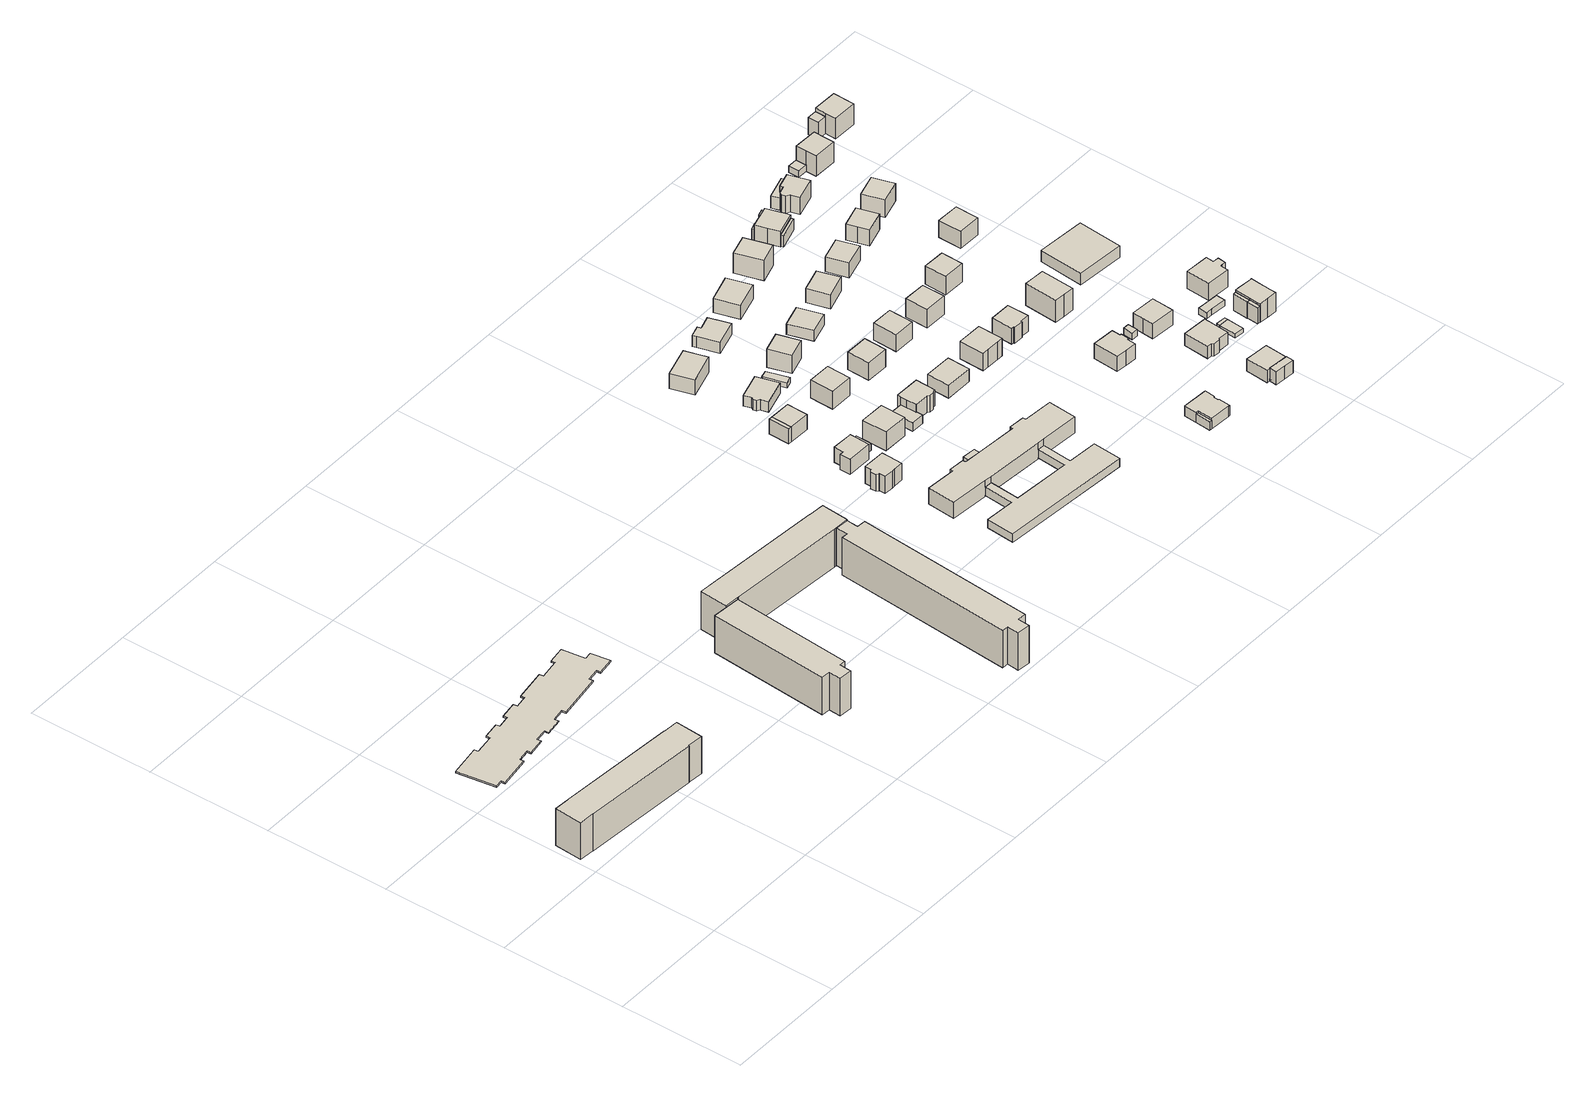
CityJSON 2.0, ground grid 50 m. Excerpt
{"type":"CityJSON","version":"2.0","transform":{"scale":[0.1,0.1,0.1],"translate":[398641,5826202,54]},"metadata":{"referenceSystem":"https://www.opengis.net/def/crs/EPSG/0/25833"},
"CityObjects":{
"building1":{"type":"Building","attributes":{"Gemeindeschluessel":"11000011","BezugspunktDach":"2200","function":"31001_1010","measuredHeight":16.06,"storeysAboveGround":5},"address":[{"country":"Germany","locality":"Berlin","thoroughfareNumber":"16, 18, 20, 22","thoroughfareName":"Hagenower Ring"}],"geometry":[{"type":"Solid","lod":"1","boundaries":[[[[0,1,2,3,4,5,6,7,8,9,10,11]],[[12,13,14,15,16,17,18,19,20,21,22,23]],[[12,23,11,10]],[[13,12,10,9]],[[14,13,9,8]],[[15,14,8,7]],[[16,15,7,6]],[[17,16,6,5]],[[18,17,5,4]],[[19,18,4,3]],[[20,19,3,2]],[[21,20,2,1]],[[22,21,1,0]],[[23,22,0,11]]]]}]},
"building2":{"type":"Building","attributes":{"Gemeindeschluessel":"11000011","BezugspunktDach":"2200","function":"31001_1010","measuredHeight":0.608,"storeysAboveGround":5},"address":[{"country":"Germany","locality":"Berlin","thoroughfareNumber":"47, 49","thoroughfareName":"Hagenower Ring"}],"geometry":[{"type":"Solid","lod":"1","boundaries":[[[[24,25,26,27,28,29,30,31,32,33,34,35,36,37,38,39,40,41,42,43,44,45,46,47,48,49,50,51,52,53,54,55,56,57,58,59,60,61,62,63]],[[64,65,66,67,68,69,70,71,72,73,74,75,76,77,78,79,80,81,82,83,84,85,86,87,88,89,90,91,92,93,94,95,96,97,98,99,100,101,102,103]],[[64,103,63,62]],[[65,64,62,61]],[[66,65,61,60]],[[67,66,60,59]],[[68,67,59,58]],[[69,68,58,57]],[[70,69,57,56]],[[71,70,56,55]],[[72,71,55,54]],[[73,72,54,53]],[[74,73,53,52]],[[75,74,52,51]],[[76,75,51,50]],[[77,76,50,49]],[[78,77,49,48]],[[79,78,48,47]],[[80,79,47,46]],[[81,80,46,45]],[[82,81,45,44]],[[83,82,44,43]],[[84,83,43,42]],[[85,84,42,41]],[[86,85,41,40]],[[87,86,40,39]],[[88,87,39,38]],[[89,88,38,37]],[[90,89,37,36]],[[91,90,36,35]],[[92,91,35,34]],[[93,92,34,33]],[[94,93,33,32]],[[95,94,32,31]],[[96,95,31,30]],[[97,96,30,29]],[[98,97,29,28]],[[99,98,28,27]],[[100,99,27,26]],[[101,100,26,25]],[[102,101,25,24]],[[103,102,24,63]]]]}]},
"building3":{"type":"Building","attributes":{"Gemeindeschluessel":"11000011","BezugspunktDach":"2200","function":"31001_1010","measuredHeight":16.28,"storeysAboveGround":5},"address":[{"country":"Germany","locality":"Berlin","thoroughfareNumber":"46, 48, 50, 52","thoroughfareName":"Hagenower Ring"}],"geometry":[{"type":"Solid","lod":"1","boundaries":[[[[104,105,106,107,108,109,110,111]],[[112,113,114,115,116,117,118,119]],[[112,119,111,110]],[[113,112,110,109]],[[114,113,109,108]],[[115,114,108,107]],[[116,115,107,106]],[[117,116,106,105]],[[118,117,105,104]],[[119,118,104,111]]]]}]},
"building4":{"type":"Building","attributes":{"Gemeindeschluessel":"11000011","BezugspunktDach":"2200","function":"31001_1010","measuredHeight":16.53,"storeysAboveGround":5},"address":[{"country":"Germany","locality":"Berlin","thoroughfareNumber":"54, 56, 58, 60","thoroughfareName":"Hagenower Ring"}],"geometry":[{"type":"Solid","lod":"1","boundaries":[[[[120,121,122,123,124,125,126,127,128,129,130,131,132,133]],[[134,135,136,137,138,139,140,141,142,143,144,145,146,147]],[[134,147,133,132]],[[135,134,132,131]],[[136,135,131,130]],[[137,136,130,129]],[[138,137,129,128]],[[139,138,128,127]],[[140,139,127,126]],[[141,140,126,125]],[[142,141,125,124]],[[143,142,124,123]],[[144,143,123,122]],[[145,144,122,121]],[[146,145,121,120]],[[147,146,120,133]]]]}]},
"building5":{"type":"Building","attributes":{"Gemeindeschluessel":"11000011","BezugspunktDach":"2200","function":"31001_1010","measuredHeight":16.31,"storeysAboveGround":5},"address":[{"country":"Germany","locality":"Berlin","thoroughfareNumber":"62, 64, 66, 68, 70, 72","thoroughfareName":"Hagenower Ring"}],"geometry":[{"type":"Solid","lod":"1","boundaries":[[[[148,149,150,151,152,153,154,155,156,157,158,159]],[[160,161,162,163,164,165,166,167,168,169,170,171]],[[160,171,159,158]],[[161,160,158,157]],[[162,161,157,156]],[[163,162,156,155]],[[164,163,155,154]],[[165,164,154,153]],[[166,165,153,152]],[[167,166,152,151]],[[168,167,151,150]],[[169,168,150,149]],[[170,169,149,148]],[[171,170,148,159]]]]}]},
"building6":{"type":"Building","attributes":{"Gemeindeschluessel":"11000011","BezugspunktDach":"2200","function":"31001_1010","measuredHeight":8.78,"storeysAboveGround":2},"address":[{"country":"Germany","locality":"Berlin","thoroughfareNumber":"61","thoroughfareName":"Hagenower Ring"}],"geometry":[{"type":"Solid","lod":"1","boundaries":[[[[172,173,174,175,176,177,178,179,180,181,182,183,184,185]],[[186,187,188,189,190,191,192,193,194,195,196,197,198,199]],[[186,199,185,184]],[[187,186,184,183]],[[188,187,183,182]],[[189,188,182,181]],[[190,189,181,180]],[[191,190,180,179]],[[192,191,179,178]],[[193,192,178,177]],[[194,193,177,176]],[[195,194,176,175]],[[196,195,175,174]],[[197,196,174,173]],[[198,197,173,172]],[[199,198,172,185]]]]}]},
"building7":{"type":"Building","attributes":{"Gemeindeschluessel":"11000011","BezugspunktDach":"2200","function":"31001_1010","measuredHeight":6.58,"storeysAboveGround":2},"address":[{"country":"Germany","locality":"Berlin","thoroughfareNumber":"43","thoroughfareName":"Ückeritzer Ring"}],"geometry":[{"type":"Solid","lod":"1","boundaries":[[[[200,201,202,203,204,205,206,207]],[[208,209,210,211,212,213,214,215]],[[208,215,207,206]],[[209,208,206,205]],[[210,209,205,204]],[[211,210,204,203]],[[212,211,203,202]],[[213,212,202,201]],[[214,213,201,200]],[[215,214,200,207]]]]}]},
"building8":{"type":"Building","attributes":{"Gemeindeschluessel":"11000011","BezugspunktDach":"2200","function":"51009_1610","measuredHeight":7.6,"storeysAboveGround":0},"address":[{"country":"Germany","locality":"Berlin"}],"geometry":[{"type":"Solid","lod":"1","boundaries":[[[[216,217,218,219]],[[220,221,222,223]],[[220,223,219,218]],[[221,220,218,217]],[[222,221,217,216]],[[223,222,216,219]]]]}]},
"building9":{"type":"Building","attributes":{"Gemeindeschluessel":"11000011","BezugspunktDach":"2200","function":"51009_1611","measuredHeight":2.92,"storeysAboveGround":0},"address":[{"country":"Germany","locality":"Berlin"}],"geometry":[{"type":"Solid","lod":"1","boundaries":[[[[224,225,226,227,228,229]],[[230,231,232,233,234,235]],[[230,235,229,228]],[[231,230,228,227]],[[232,231,227,226]],[[233,232,226,225]],[[234,233,225,224]],[[235,234,224,229]]]]}]},
"building10":{"type":"Building","attributes":{"Gemeindeschluessel":"11000011","BezugspunktDach":"2200","function":"31001_1010","measuredHeight":7.62,"storeysAboveGround":1},"address":[{"country":"Germany","locality":"Berlin","thoroughfareNumber":"40","thoroughfareName":"Ückeritzer Ring"}],"geometry":[{"type":"Solid","lod":"1","boundaries":[[[[236,237,238,217,239,216]],[[240,241,242,243,244,245]],[[240,245,216,239]],[[241,240,239,217]],[[242,241,217,238]],[[243,242,238,237]],[[244,243,237,236]],[[245,244,236,216]]]]}]},
"building11":{"type":"Building","attributes":{"Gemeindeschluessel":"11000011","function":"31001_3060"},"address":[{"country":"Germany","locality":"Berlin","thoroughfareNumber":"63, 65","thoroughfareName":"Hagenower Ring"}],"children":["building11-1","building11-2","building11-3"]},
"building11-1":{"type":"BuildingPart","attributes":{"BezugspunktDach":"2200","measuredHeight":6.98,"storeysAboveGround":2},"parents":["building11"],"geometry":[{"type":"MultiSurface","lod":"1","boundaries":[[[246,247,248,249,250,251,252,253,254,255,256,257,258,259,260,261,262,263]],[[264,265,266,267,268,269,270,271,272,273,274,275,276,277,278,279,280,281]],[[264,281,263,262]],[[265,264,262,261]],[[266,265,261,260]],[[267,266,260,259]],[[268,267,259,258]],[[269,268,258,257]],[[271,270,256,255]],[[272,271,255,254]],[[273,272,254,253]],[[274,273,253,252]],[[275,274,252,251]],[[276,275,251,250]],[[277,276,250,249]],[[282,283,249,248]],[[278,277,284,285,286]],[[279,278,248,247]],[[287,288,289,290,280,279,247,246]],[[281,280,246,263]],[[270,269,257,256]],[[286,285,284,283,282]],[[290,289,288,287]]]}]},
"building11-2":{"type":"BuildingPart","attributes":{"BezugspunktDach":"2200","measuredHeight":6.98,"storeysAboveGround":2},"parents":["building11"],"geometry":[{"type":"Solid","lod":"1","boundaries":[[[[256,291,292,257]],[[293,294,270,269]],[[293,269,257,292]],[[294,293,292,291]],[[270,294,291,256]],[[269,270,256,257]]]]}]},
"building11-3":{"type":"BuildingPart","attributes":{"BezugspunktDach":"2200","measuredHeight":3.77,"storeysAboveGround":2},"parents":["building11"],"geometry":[{"type":"Solid","lod":"1","boundaries":[[[[295,296,297,283,282,298,299,288,287,300,301,302]],[[303,304,290,289,305,306,286,285,307,308,309,310]],[[303,310,302,301]],[[304,303,301,300]],[[290,304,300,287]],[[305,289,288,299]],[[306,305,299,298]],[[286,306,298,282]],[[307,285,283,297]],[[308,307,297,296]],[[309,308,296,295]],[[310,309,295,302]],[[289,290,287,288]],[[285,286,282,283]]]]}]},
"building12":{"type":"Building","attributes":{"Gemeindeschluessel":"11000011","BezugspunktDach":"2200","function":"31001_1010","measuredHeight":9.04,"storeysAboveGround":2},"address":[{"country":"Germany","locality":"Berlin","thoroughfareNumber":"41","thoroughfareName":"Ückeritzer Ring"}],"geometry":[{"type":"Solid","lod":"1","boundaries":[[[[311,312,313,314]],[[315,316,317,318]],[[315,318,314,313]],[[316,315,313,312]],[[317,316,312,311]],[[318,317,311,314]]]]}]},
"building13":{"type":"Building","attributes":{"Gemeindeschluessel":"11000011","BezugspunktDach":"2200","function":"31001_1010","measuredHeight":5.69,"storeysAboveGround":1},"address":[{"country":"Germany","locality":"Berlin","thoroughfareNumber":"6","thoroughfareName":"Ückeritzer Ring"}],"geometry":[{"type":"Solid","lod":"1","boundaries":[[[[319,320,321,322,323,324,325,326]],[[327,328,329,330,331,332,333,334]],[[327,334,326,325]],[[328,327,325,324]],[[329,328,324,323]],[[330,329,323,322]],[[331,330,322,321]],[[332,331,321,320]],[[333,332,320,319]],[[334,333,319,326]]]]}]},
"building14":{"type":"Building","attributes":{"Gemeindeschluessel":"11000011","BezugspunktDach":"2200","function":"31001_1010","measuredHeight":7.5,"storeysAboveGround":1},"address":[{"country":"Germany","locality":"Berlin","thoroughfareNumber":"5","thoroughfareName":"Ückeritzer Ring"}],"geometry":[{"type":"Solid","lod":"1","boundaries":[[[[335,336,337,338,339]],[[340,341,342,343,344]],[[340,344,339,338]],[[341,340,338,337]],[[342,341,337,336]],[[343,342,336,335]],[[344,343,335,339]]]]}]},
"building15":{"type":"Building","attributes":{"Gemeindeschluessel":"11000011","BezugspunktDach":"2200","function":"31001_2463","measuredHeight":3.68,"storeysAboveGround":1},"address":[{"country":"Germany","locality":"Berlin","thoroughfareNumber":"39 (1)","thoroughfareName":"Ückeritzer Ring"}],"geometry":[{"type":"Solid","lod":"1","boundaries":[[[[345,346,347,348,349,350]],[[351,352,353,354,355,356]],[[351,356,350,349]],[[352,351,349,348]],[[353,352,348,347]],[[354,353,347,346]],[[355,354,346,345]],[[356,355,345,350]]]]}]},
"building16":{"type":"Building","attributes":{"Gemeindeschluessel":"11000011","BezugspunktDach":"2200","function":"31001_1010","measuredHeight":8.62,"storeysAboveGround":2},"address":[{"country":"Germany","locality":"Berlin","thoroughfareNumber":"38","thoroughfareName":"Ückeritzer Ring"}],"geometry":[{"type":"Solid","lod":"1","boundaries":[[[[357,358,359,360]],[[361,362,363,364]],[[361,364,360,359]],[[362,361,359,358]],[[363,362,358,357]],[[364,363,357,360]]]]}]},
"building17":{"type":"Building","attributes":{"Gemeindeschluessel":"11000011","BezugspunktDach":"2200","function":"31001_2463","measuredHeight":2.29,"storeysAboveGround":1},"address":[{"country":"Germany","locality":"Berlin","thoroughfareNumber":"8 (1)","thoroughfareName":"Ückeritzer Ring"}],"geometry":[{"type":"Solid","lod":"1","boundaries":[[[[365,366,367,368]],[[369,370,371,372]],[[369,372,368,367]],[[370,369,367,366]],[[371,370,366,365]],[[372,371,365,368]]]]}]},
"building18":{"type":"Building","attributes":{"Gemeindeschluessel":"11000011","BezugspunktDach":"2200","function":"31001_1010","measuredHeight":8.83,"storeysAboveGround":1},"address":[{"country":"Germany","locality":"Berlin","thoroughfareNumber":"39","thoroughfareName":"Ückeritzer Ring"}],"geometry":[{"type":"Solid","lod":"1","boundaries":[[[[373,374,375,376,377,378,379,380,381,382,383,384]],[[385,352,386,387,388,389,390,391,392,393,354,353]],[[385,353,384,383]],[[352,385,383,382]],[[386,352,382,381]],[[387,386,381,380]],[[388,387,380,379]],[[389,388,379,378]],[[390,389,378,377]],[[391,390,377,376]],[[392,391,376,375]],[[393,392,375,374]],[[354,393,374,373]],[[353,354,373,384]]]]}]},
"building19":{"type":"Building","attributes":{"Gemeindeschluessel":"11000011","BezugspunktDach":"2200","function":"31001_1010","measuredHeight":8.58,"storeysAboveGround":2},"address":[{"country":"Germany","locality":"Berlin","thoroughfareNumber":"8","thoroughfareName":"Ückeritzer Ring"}],"geometry":[{"type":"Solid","lod":"1","boundaries":[[[[394,395,396,397]],[[398,399,400,401]],[[398,401,397,396]],[[399,398,396,395]],[[400,399,395,394]],[[401,400,394,397]]]]}]},
"building20":{"type":"Building","attributes":{"Gemeindeschluessel":"11000011","BezugspunktDach":"2200","function":"31001_1010","measuredHeight":5.86,"storeysAboveGround":1},"address":[{"country":"Germany","locality":"Berlin","thoroughfareNumber":"7","thoroughfareName":"Ückeritzer Ring"}],"geometry":[{"type":"Solid","lod":"1","boundaries":[[[[402,403,404,405,406,407,408,409]],[[410,411,412,413,414,415,416,417]],[[410,417,409,408]],[[411,410,408,407]],[[412,411,407,406]],[[413,412,406,405]],[[414,413,405,404]],[[415,414,404,403]],[[416,415,403,402]],[[417,416,402,409]]]]}]},
"building21":{"type":"Building","attributes":{"Gemeindeschluessel":"11000011","BezugspunktDach":"2200","function":"31001_1010","measuredHeight":8.45,"storeysAboveGround":2},"address":[{"country":"Germany","locality":"Berlin","thoroughfareNumber":"36","thoroughfareName":"Ückeritzer Ring"}],"geometry":[{"type":"Solid","lod":"1","boundaries":[[[[418,419,420,421]],[[422,423,424,425]],[[422,425,421,420]],[[423,422,420,419]],[[424,423,419,418]],[[425,424,418,421]]]]}]},
"building22":{"type":"Building","attributes":{"Gemeindeschluessel":"11000011","BezugspunktDach":"2200","function":"31001_1010","measuredHeight":5.67,"storeysAboveGround":1},"address":[{"country":"Germany","locality":"Berlin","thoroughfareNumber":"37","thoroughfareName":"Ückeritzer Ring"}],"geometry":[{"type":"Solid","lod":"1","boundaries":[[[[426,427,428,429]],[[430,431,432,433]],[[430,433,429,428]],[[431,430,428,427]],[[432,431,427,426]],[[433,432,426,429]]]]}]},
"building23":{"type":"Building","attributes":{"Gemeindeschluessel":"11000011","BezugspunktDach":"2200","function":"51009_1610","measuredHeight":3.66,"storeysAboveGround":0},"address":[{"country":"Germany","locality":"Berlin"}],"geometry":[{"type":"Solid","lod":"1","boundaries":[[[[434,435,436,437]],[[438,439,440,441]],[[438,441,437,436]],[[439,438,436,435]],[[440,439,435,434]],[[441,440,434,437]]]]}]},
"building24":{"type":"Building","attributes":{"Gemeindeschluessel":"11000011","BezugspunktDach":"2200","function":"31001_1010","measuredHeight":6.01,"storeysAboveGround":1},"address":[{"country":"Germany","locality":"Berlin","thoroughfareNumber":"10","thoroughfareName":"Ückeritzer Ring"}],"geometry":[{"type":"Solid","lod":"1","boundaries":[[[[442,443,444,445,446]],[[447,448,449,450,451]],[[447,451,446,445]],[[448,447,445,444]],[[449,448,444,443]],[[450,449,443,442]],[[451,450,442,446]]]]}]},
"building25":{"type":"Building","attributes":{"Gemeindeschluessel":"11000011","BezugspunktDach":"2200","function":"31001_1010","measuredHeight":5.32,"storeysAboveGround":1},"address":[{"country":"Germany","locality":"Berlin","thoroughfareNumber":"21D","thoroughfareName":"Schweriner Ring"}],"geometry":[{"type":"Solid","lod":"1","boundaries":[[[[452,453,454,455,456,457,458,459,460,461,462,463,464]],[[465,466,467,468,469,470,471,472,473,474,440,439,438]],[[465,438,464,463]],[[466,465,463,462]],[[467,466,462,461]],[[468,467,461,460]],[[469,468,460,459]],[[470,469,459,458]],[[471,470,458,457]],[[472,471,457,456]],[[473,472,456,455]],[[474,473,455,454]],[[440,474,454,453]],[[439,440,453,452]],[[438,439,452,464]]]]}]},
"building26":{"type":"Building","attributes":{"Gemeindeschluessel":"11000011","BezugspunktDach":"2200","function":"31001_1010","measuredHeight":8.04,"storeysAboveGround":1},"address":[{"country":"Germany","locality":"Berlin","thoroughfareNumber":"9","thoroughfareName":"Ückeritzer Ring"}],"geometry":[{"type":"Solid","lod":"1","boundaries":[[[[475,476,477,478]],[[479,480,481,482]],[[479,482,478,477]],[[480,479,477,476]],[[481,480,476,475]],[[482,481,475,478]]]]}]},
"building27":{"type":"Building","attributes":{"Gemeindeschluessel":"11000011","BezugspunktDach":"2200","function":"31001_1010","measuredHeight":8.04,"storeysAboveGround":2},"address":[{"country":"Germany","locality":"Berlin","thoroughfareNumber":"34","thoroughfareName":"Ückeritzer Ring"}],"geometry":[{"type":"Solid","lod":"1","boundaries":[[[[483,484,485,486]],[[487,488,489,490]],[[487,490,486,485]],[[488,487,485,484]],[[489,488,484,483]],[[490,489,483,486]]]]}]},
"building28":{"type":"Building","attributes":{"Gemeindeschluessel":"11000011","BezugspunktDach":"2200","function":"31001_1010","measuredHeight":8.46,"storeysAboveGround":2},"address":[{"country":"Germany","locality":"Berlin","thoroughfareNumber":"35","thoroughfareName":"Ückeritzer Ring"}],"geometry":[{"type":"Solid","lod":"1","boundaries":[[[[491,492,493,494,495,496]],[[497,498,499,500,501,502]],[[497,502,496,495]],[[498,497,495,494]],[[499,498,494,493]],[[500,499,493,492]],[[501,500,492,491]],[[502,501,491,496]]]]}]},
"building29":{"type":"Building","attributes":{"Gemeindeschluessel":"11000011","BezugspunktDach":"2200","function":"31001_1010","measuredHeight":8.25,"storeysAboveGround":1},"address":[{"country":"Germany","locality":"Berlin","thoroughfareNumber":"12","thoroughfareName":"Ückeritzer Ring"}],"geometry":[{"type":"Solid","lod":"1","boundaries":[[[[503,504,505,506,507]],[[508,509,510,511,512]],[[508,512,507,506]],[[509,508,506,505]],[[510,509,505,504]],[[511,510,504,503]],[[512,511,503,507]]]]}]},
"building30":{"type":"Building","attributes":{"Gemeindeschluessel":"11000011","BezugspunktDach":"2200","function":"31001_1010","measuredHeight":8.86,"storeysAboveGround":2},"address":[{"country":"Germany","locality":"Berlin","thoroughfareNumber":"32","thoroughfareName":"Ückeritzer Ring"}],"geometry":[{"type":"Solid","lod":"1","boundaries":[[[[513,514,515,516]],[[517,518,519,520]],[[517,520,516,515]],[[518,517,515,514]],[[519,518,514,513]],[[520,519,513,516]]]]}]},
"building31":{"type":"Building","attributes":{"Gemeindeschluessel":"11000011","BezugspunktDach":"2200","function":"31001_1010","measuredHeight":9.93,"storeysAboveGround":1},"address":[{"country":"Germany","locality":"Berlin","thoroughfareNumber":"23A","thoroughfareName":"Schweriner Ring"}],"geometry":[{"type":"Solid","lod":"1","boundaries":[[[[521,522,523,524,525,526,527,528,529,530]],[[531,532,533,534,535,536,537,538,539,540]],[[531,540,530,529]],[[532,531,529,528]],[[533,532,528,527]],[[534,533,527,526]],[[535,534,526,525]],[[536,535,525,524]],[[537,536,524,523]],[[538,537,523,522]],[[539,538,522,521]],[[540,539,521,530]]]]}]},
"building32":{"type":"Building","attributes":{"Gemeindeschluessel":"11000011","BezugspunktDach":"2200","function":"31001_1010","measuredHeight":8.82,"storeysAboveGround":1},"address":[{"country":"Germany","locality":"Berlin","thoroughfareNumber":"33","thoroughfareName":"Ückeritzer Ring"}],"geometry":[{"type":"Solid","lod":"1","boundaries":[[[[541,542,543,544,545,546,547,548]],[[549,550,551,552,553,554,555,556]],[[549,556,548,547]],[[550,549,547,546]],[[551,550,546,545]],[[552,551,545,544]],[[553,552,544,543]],[[554,553,543,542]],[[555,554,542,541]],[[556,555,541,548]]]]}]},
"building33":{"type":"Building","attributes":{"Gemeindeschluessel":"11000011","BezugspunktDach":"2200","function":"31001_1010","measuredHeight":9.28,"storeysAboveGround":1},"address":[{"country":"Germany","locality":"Berlin","thoroughfareNumber":"11","thoroughfareName":"Ückeritzer Ring"}],"geometry":[{"type":"Solid","lod":"1","boundaries":[[[[557,558,559,560]],[[561,562,563,564]],[[561,564,560,559]],[[562,561,559,558]],[[563,562,558,557]],[[564,563,557,560]]]]}]},
"building34":{"type":"Building","attributes":{"Gemeindeschluessel":"11000011","function":"31001_1010"},"address":[{"country":"Germany","locality":"Berlin","thoroughfareNumber":"21A","thoroughfareName":"Schweriner Ring"}],"children":["building34-1","building34-2"]},
"building34-1":{"type":"BuildingPart","attributes":{"BezugspunktDach":"2200","measuredHeight":7.34,"storeysAboveGround":1},"parents":["building34"],"geometry":[{"type":"MultiSurface","lod":"1","boundaries":[[[565,566,567,568,569,570,571]],[[572,573,574,575,576,577,578]],[[572,578,571,570]],[[573,572,570,569]],[[574,573,569,568]],[[575,574,568,567]],[[576,575,567,566]],[[577,576,579,577,565]],[[578,577,565,571]],[[565,577,579,580]],[[566,580,579,576]]]}]},
"building34-2":{"type":"BuildingPart","attributes":{"BezugspunktDach":"2200","measuredHeight":7.2,"storeysAboveGround":1},"parents":["building34"],"geometry":[{"type":"MultiSurface","lod":"1","boundaries":[[[581,582,583,584,585,586]],[[577,579,576,587,588,589]],[[577,589,586,585]],[[580,565,585,584]],[[566,580,579,584,583]],[[587,576,583,582]],[[588,587,582,581]],[[589,588,581,586]],[[579,577,565,580]],[[576,590,579,580,566]]]}]},
"building35":{"type":"Building","attributes":{"Gemeindeschluessel":"11000011","BezugspunktDach":"2200","function":"31001_2143","measuredHeight":2.75,"storeysAboveGround":1},"address":[{"country":"Germany","locality":"Berlin","thoroughfareNumber":"23B (1)","thoroughfareName":"Schweriner Ring"}],"geometry":[{"type":"Solid","lod":"1","boundaries":[[[[591,592,593,594]],[[595,596,597,598]],[[595,598,594,593]],[[596,595,593,592]],[[597,596,592,591]],[[598,597,591,594]]]]}]},
"building36":{"type":"Building","attributes":{"Gemeindeschluessel":"11000011","BezugspunktDach":"2200","function":"31001_1010","measuredHeight":8.38,"storeysAboveGround":1},"address":[{"country":"Germany","locality":"Berlin","thoroughfareNumber":"14","thoroughfareName":"Ückeritzer Ring"}],"geometry":[{"type":"Solid","lod":"1","boundaries":[[[[599,600,601,602]],[[603,604,605,606]],[[603,606,602,601]],[[604,603,601,600]],[[605,604,600,599]],[[606,605,599,602]]]]}]},
"building37":{"type":"Building","attributes":{"Gemeindeschluessel":"11000011","BezugspunktDach":"2200","function":"31001_1010","measuredHeight":6.76,"storeysAboveGround":1},"address":[{"country":"Germany","locality":"Berlin","thoroughfareNumber":"23C","thoroughfareName":"Schweriner Ring"}],"geometry":[{"type":"Solid","lod":"1","boundaries":[[[[607,608,609,610,611,612,613,614]],[[615,616,617,618,619,620,621,622]],[[615,622,614,613]],[[616,615,613,612]],[[617,616,612,611]],[[618,617,611,610]],[[619,618,610,609]],[[620,619,609,608]],[[621,620,608,607]],[[622,621,607,614]]]]}]},
"building38":{"type":"Building","attributes":{"Gemeindeschluessel":"11000011","BezugspunktDach":"2200","function":"31001_1010","measuredHeight":10.54,"storeysAboveGround":2},"address":[{"country":"Germany","locality":"Berlin","thoroughfareNumber":"31","thoroughfareName":"Ückeritzer Ring"}],"geometry":[{"type":"Solid","lod":"1","boundaries":[[[[623,624,625,626,627,628]],[[629,630,631,632,633,634]],[[629,634,628,627]],[[630,629,627,626]],[[631,630,626,625]],[[632,631,625,624]],[[633,632,624,623]],[[634,633,623,628]]]]}]},
"building39":{"type":"Building","attributes":{"Gemeindeschluessel":"11000011","BezugspunktDach":"2200","function":"31001_1010","measuredHeight":8.76,"storeysAboveGround":2},"address":[{"country":"Germany","locality":"Berlin","thoroughfareNumber":"30","thoroughfareName":"Ückeritzer Ring"}],"geometry":[{"type":"Solid","lod":"1","boundaries":[[[[635,636,637,638]],[[639,640,641,642]],[[639,642,638,637]],[[640,639,637,636]],[[641,640,636,635]],[[642,641,635,638]]]]}]},
"building40":{"type":"Building","attributes":{"Gemeindeschluessel":"11000011","BezugspunktDach":"2200","function":"51009_1610","measuredHeight":4.9,"storeysAboveGround":0},"address":[{"country":"Germany","locality":"Berlin"}],"geometry":[{"type":"Solid","lod":"1","boundaries":[[[[643,644,645,646]],[[647,648,649,650]],[[647,650,646,645]],[[648,647,645,644]],[[649,648,644,643]],[[650,649,643,646]]]]}]},
"building41":{"type":"Building","attributes":{"Gemeindeschluessel":"11000011","BezugspunktDach":"2200","function":"31001_1010","measuredHeight":8.44,"storeysAboveGround":1},"address":[{"country":"Germany","locality":"Berlin","thoroughfareNumber":"23B","thoroughfareName":"Schweriner Ring"}],"geometry":[{"type":"Solid","lod":"1","boundaries":[[[[651,652,653,654,655]],[[656,657,658,659,660]],[[656,660,655,654]],[[657,656,654,653]],[[658,657,653,652]],[[659,658,652,651]],[[660,659,651,655]]]]}]},
"building42":{"type":"Building","attributes":{"Gemeindeschluessel":"11000011","BezugspunktDach":"2200","function":"51009_1610","measuredHeight":4.82,"storeysAboveGround":0},"address":[{"country":"Germany","locality":"Berlin"}],"geometry":[{"type":"Solid","lod":"1","boundaries":[[[[661,662,663,664]],[[665,666,667,668]],[[665,668,664,663]],[[666,665,663,662]],[[667,666,662,661]],[[668,667,661,664]]]]}]},
"building43":{"type":"Building","attributes":{"Gemeindeschluessel":"11000011","BezugspunktDach":"2200","function":"31001_1010","measuredHeight":8.55,"storeysAboveGround":2},"address":[{"country":"Germany","locality":"Berlin","thoroughfareNumber":"13","thoroughfareName":"Ückeritzer Ring"}],"geometry":[{"type":"Solid","lod":"1","boundaries":[[[[669,670,671,672,673,674,675,676]],[[677,678,679,680,681,682,683,684]],[[677,684,676,675]],[[678,677,675,674]],[[679,678,674,673]],[[680,679,673,672]],[[681,680,672,671]],[[682,681,671,670]],[[683,682,670,669]],[[684,683,669,676]]]]}]},
"building44":{"type":"Building","attributes":{"Gemeindeschluessel":"11000011","BezugspunktDach":"2200","function":"51009_1610","measuredHeight":5.84,"storeysAboveGround":0},"address":[{"country":"Germany","locality":"Berlin"}],"geometry":[{"type":"Solid","lod":"1","boundaries":[[[[685,686,687,688]],[[689,690,691,692]],[[689,692,688,687]],[[690,689,687,686]],[[691,690,686,685]],[[692,691,685,688]]]]}]},
"building45":{"type":"Building","attributes":{"Gemeindeschluessel":"11000011","BezugspunktDach":"2200","function":"31001_2463","measuredHeight":1.78,"storeysAboveGround":1},"address":[{"country":"Germany","locality":"Berlin","thoroughfareNumber":"23C (1)","thoroughfareName":"Schweriner Ring"}],"geometry":[{"type":"Solid","lod":"1","boundaries":[[[[693,694,695,696]],[[697,698,699,700]],[[697,700,696,695]],[[698,697,695,694]],[[699,698,694,693]],[[700,699,693,696]]]]}]},
"building46":{"type":"Building","attributes":{"Gemeindeschluessel":"11000011","BezugspunktDach":"2200","function":"51009_1610","measuredHeight":1.78,"storeysAboveGround":0},"address":[{"country":"Germany","locality":"Berlin"}],"geometry":[{"type":"Solid","lod":"1","boundaries":[[[[694,701,702,695]],[[703,704,698,697]],[[703,697,695,702]],[[704,703,702,701]],[[698,704,701,694]],[[697,698,694,695]]]]}]},
"building47":{"type":"Building","attributes":{"Gemeindeschluessel":"11000011","BezugspunktDach":"2200","function":"31001_1010","measuredHeight":8.63,"storeysAboveGround":1},"address":[{"country":"Germany","locality":"Berlin","thoroughfareNumber":"16","thoroughfareName":"Ückeritzer Ring"}],"geometry":[{"type":"Solid","lod":"1","boundaries":[[[[705,706,707,708,709,710]],[[711,712,713,714,715,716]],[[711,716,710,709]],[[712,711,709,708]],[[713,712,708,707]],[[714,713,707,706]],[[715,714,706,705]],[[716,715,705,710]]]]}]},
"building48":{"type":"Building","attributes":{"Gemeindeschluessel":"11000011","BezugspunktDach":"2200","function":"51009_1610","measuredHeight":7.03,"storeysAboveGround":0},"address":[{"country":"Germany","locality":"Berlin"}],"geometry":[{"type":"Solid","lod":"1","boundaries":[[[[717,718,719,720,721]],[[722,723,724,725,726]],[[722,726,721,720]],[[723,722,720,719]],[[724,723,719,718]],[[725,724,718,717]],[[726,725,717,721]]]]}]},
"building49":{"type":"Building","attributes":{"Gemeindeschluessel":"11000011","BezugspunktDach":"2200","function":"31001_2463","measuredHeight":2.65,"storeysAboveGround":1},"address":[{"country":"Germany","locality":"Berlin","thoroughfareNumber":"25A (1)","thoroughfareName":"Schweriner Ring"}],"geometry":[{"type":"Solid","lod":"1","boundaries":[[[[727,728,729,730,731]],[[732,733,734,735,736]],[[732,736,731,730]],[[733,732,730,729]],[[734,733,729,728]],[[735,734,728,727]],[[736,735,727,731]]]]}]},
"building50":{"type":"Building","attributes":{"Gemeindeschluessel":"11000011","function":"31001_1010"},"address":[{"country":"Germany","locality":"Berlin","thoroughfareNumber":"25","thoroughfareName":"Schweriner Ring"}],"children":["building50-1","building50-2"]},
"building50-1":{"type":"BuildingPart","attributes":{"BezugspunktDach":"2200","measuredHeight":9.2,"storeysAboveGround":2},"parents":["building50"],"geometry":[{"type":"MultiSurface","lod":"1","boundaries":[[[737,738,739,740,741,742,743,744,745,746,747]],[[748,749,750,751,752,753,754,755,756,757,758]],[[748,758,747,746]],[[749,748,746,745]],[[759,719,760,745,744]],[[751,750,744,743]],[[752,751,743,742]],[[753,752,742,741]],[[754,753,741,740]],[[755,754,740,739]],[[756,755,739,738]],[[757,756,738,737]],[[758,757,737,747]],[[750,749,760,719,759]]]}]},
"building50-2":{"type":"BuildingPart","attributes":{"BezugspunktDach":"2200","measuredHeight":7.19,"storeysAboveGround":2},"parents":["building50"],"geometry":[{"type":"Solid","lod":"1","boundaries":[[[[719,759,761,720]],[[762,750,749,763]],[[762,763,720,761]],[[750,762,761,759]],[[763,749,719,720]],[[749,750,759,719]]]]}]},
"building51":{"type":"Building","attributes":{"Gemeindeschluessel":"11000011","BezugspunktDach":"2200","function":"51009_1610","measuredHeight":5.26,"storeysAboveGround":0},"address":[{"country":"Germany","locality":"Berlin"}],"geometry":[{"type":"Solid","lod":"1","boundaries":[[[[764,765,766,767,768,769]],[[770,771,772,773,774,775]],[[770,775,769,768]],[[771,770,768,767]],[[772,771,767,766]],[[773,772,766,765]],[[774,773,765,764]],[[775,774,764,769]]]]}]},
"building52":{"type":"Building","attributes":{"Gemeindeschluessel":"11000011","BezugspunktDach":"2200","function":"31001_1010","measuredHeight":9.39,"storeysAboveGround":1},"address":[{"country":"Germany","locality":"Berlin","thoroughfareNumber":"15","thoroughfareName":"Ückeritzer Ring"}],"geometry":[{"type":"Solid","lod":"1","boundaries":[[[[776,777,778,779,780,781,782,783,784,785,786]],[[787,788,789,790,791,792,793,794,795,796,797]],[[787,797,786,785]],[[788,787,785,784]],[[789,788,784,783]],[[790,789,783,782]],[[791,790,782,781]],[[792,791,781,780]],[[793,792,780,779]],[[794,793,779,778]],[[795,794,778,777]],[[796,795,777,776]],[[797,796,776,786]]]]}]},
"building53":{"type":"Building","attributes":{"Gemeindeschluessel":"11000011","BezugspunktDach":"2200","function":"31001_1010","measuredHeight":8.21,"storeysAboveGround":2},"address":[{"country":"Germany","locality":"Berlin","thoroughfareNumber":"26","thoroughfareName":"Ückeritzer Ring"}],"geometry":[{"type":"Solid","lod":"1","boundaries":[[[[798,799,800,801]],[[802,803,804,805]],[[802,805,801,800]],[[803,802,800,799]],[[804,803,799,798]],[[805,804,798,801]]]]}]},
"building54":{"type":"Building","attributes":{"name":"JFE \"Future\"","Gemeindeschluessel":"11000011","BezugspunktDach":"2200","function":"31001_3062","measuredHeight":5.06,"storeysAboveGround":1},"address":[{"country":"Germany","locality":"Berlin","thoroughfareNumber":"27","thoroughfareName":"Schweriner Ring"}],"geometry":[{"type":"Solid","lod":"1","boundaries":[[[[806,807,808,809]],[[810,811,812,813]],[[810,813,809,808]],[[811,810,808,807]],[[812,811,807,806]],[[813,812,806,809]]]]}]},
"building55":{"type":"Building","attributes":{"Gemeindeschluessel":"11000011","BezugspunktDach":"2200","function":"31001_1010","measuredHeight":8.74,"storeysAboveGround":2},"address":[{"country":"Germany","locality":"Berlin","thoroughfareNumber":"25A","thoroughfareName":"Schweriner Ring"}],"geometry":[{"type":"Solid","lod":"1","boundaries":[[[[814,815,816,817,818,819,820,821,822,823]],[[824,825,826,827,828,829,830,831,832,833]],[[824,833,823,822]],[[825,824,822,821]],[[826,825,821,820]],[[827,826,820,819]],[[828,827,819,818]],[[829,828,818,817]],[[830,829,817,816]],[[831,830,816,815]],[[832,831,815,814]],[[833,832,814,823]]]]}]},
"building56":{"type":"Building","attributes":{"Gemeindeschluessel":"11000011","BezugspunktDach":"2200","function":"31001_1010","measuredHeight":9.47,"storeysAboveGround":1},"address":[{"country":"Germany","locality":"Berlin","thoroughfareNumber":"18","thoroughfareName":"Ückeritzer Ring"}],"geometry":[{"type":"Solid","lod":"1","boundaries":[[[[834,835,836,837,838]],[[839,840,841,842,843]],[[839,843,838,837]],[[840,839,837,836]],[[841,840,836,835]],[[842,841,835,834]],[[843,842,834,838]]]]}]},
"building57":{"type":"Building","attributes":{"Gemeindeschluessel":"11000011","function":"31001_1010"},"address":[{"country":"Germany","locality":"Berlin","thoroughfareNumber":"17","thoroughfareName":"Ückeritzer Ring"}],"children":["building57-1","building57-2"]},
"building57-1":{"type":"BuildingPart","attributes":{"BezugspunktDach":"2200","measuredHeight":9.68,"storeysAboveGround":1},"parents":["building57"],"geometry":[{"type":"MultiSurface","lod":"1","boundaries":[[[844,845,846,847,848,849]],[[850,851,852,853,854,855]],[[850,855,849,848]],[[856,857,850,848,847]],[[852,851,847,846]],[[853,852,846,845]],[[854,853,845,844]],[[855,854,844,849]],[[851,850,857,856]]]}]},
"building57-2":{"type":"BuildingPart","attributes":{"BezugspunktDach":"2200","measuredHeight":2.68,"storeysAboveGround":1},"parents":["building57"],"geometry":[{"type":"Solid","lod":"1","boundaries":[[[[857,856,858,859,860]],[[861,862,851,850,863]],[[861,863,860,859]],[[862,861,859,858]],[[851,862,858,856]],[[863,850,857,860]],[[850,851,856,857]]]]}]},
"building58":{"type":"Building","attributes":{"Gemeindeschluessel":"11000011","function":"31001_1010"},"address":[{"country":"Germany","locality":"Berlin","thoroughfareNumber":"19","thoroughfareName":"Ückeritzer Ring"}],"children":["building58-1","building58-2"]},
"building58-1":{"type":"BuildingPart","attributes":{"BezugspunktDach":"2200","measuredHeight":10.37,"storeysAboveGround":1},"parents":["building58"],"geometry":[{"type":"MultiSurface","lod":"1","boundaries":[[[864,865,866,867,868,869]],[[870,871,872,873,874,875]],[[870,875,869,868]],[[876,877,870,868,867]],[[872,871,867,866]],[[873,872,866,865]],[[874,873,865,864]],[[875,874,864,869]],[[871,870,877,876]]]}]},
"building58-2":{"type":"BuildingPart","attributes":{"BezugspunktDach":"2200","measuredHeight":7.4,"storeysAboveGround":1},"parents":["building58"],"geometry":[{"type":"Solid","lod":"1","boundaries":[[[[877,876,878,879]],[[880,871,870,881]],[[880,881,879,878]],[[871,880,878,876]],[[881,870,877,879]],[[870,871,876,877]]]]}]}
},
"vertices":[
[67,563,186],[67,562,186],[545,526,186],[545,527,186],[608,522,186],[616,634,186],[554,638,186],[554,639,186],[76,675,186],[76,674,186],[13,678,186],[5,567,186],[13,678,25],[76,674,25],[76,675,25],[554,639,25],[554,638,25],[616,634,25],[608,522,25],[545,527,25],[545,526,25],[67,562,25],[67,563,25],[5,567,25],
[141,1027,21],[171,1032,21],[173,1016,21],[300,1036,21],[298,1052,21],[348,1059,21],[351,1043,21],[419,1054,21],[416,1070,21],[467,1077,21],[469,1062,21],[537,1072,21],[535,1088,21],[586,1096,21],[588,1080,21],[774,1109,21],[772,1124,21],[823,1132,21],[825,1116,21],[893,1127,21],[881,1204,21],[851,1200,21],[837,1294,21],[769,1283,21],[772,1268,21],[691,1255,21],[689,1271,21],[562,1251,21],[564,1236,21],[514,1228,21],[511,1244,21],[443,1233,21],[445,1218,21],[395,1210,21],[392,1225,21],[325,1215,21],[327,1199,21],[247,1187,21],[244,1203,21],[117,1183,21],[244,1203,15],[247,1187,15],[327,1199,15],[325,1215,15],[392,1225,15],[395,1210,15],[445,1218,15],[443,1233,15],[511,1244,15],[514,1228,15],[564,1236,15],[562,1251,15],[689,1271,15],[691,1255,15],[772,1268,15],[769,1283,15],[837,1294,15],[851,1200,15],[881,1204,15],[893,1127,15],[825,1116,15],[823,1132,15],[772,1124,15],[774,1109,15],[588,1080,15],[586,1096,15],[535,1088,15],[537,1072,15],[469,1062,15],[467,1077,15],[416,1070,15],[419,1054,15],[351,1043,15],[348,1059,15],[298,1052,15],[300,1036,15],[173,1016,15],[171,1032,15],[141,1027,15],[117,1183,15],
[1130,385,191],[1127,337,191],[1180,333,191],[1183,381,191],[1208,380,191],[1244,861,191],[1131,870,191],[1095,388,191],[1131,870,28],[1244,861,28],[1208,380,28],[1183,381,28],[1180,333,28],[1127,337,28],[1130,385,28],[1095,388,28],
[1245,863,197],[1251,863,197],[1251,862,197],[1728,826,197],[1736,825,197],[1789,821,197],[1791,821,197],[1792,826,197],[1800,932,197],[1737,937,197],[1737,938,197],[1260,975,197],[1197,980,197],[1188,867,197],[1197,980,31],[1260,975,31],[1737,938,31],[1737,937,31],[1800,932,31],[1792,826,31],[1791,821,31],[1789,821,31],[1736,825,31],[1728,826,31],[1251,862,31],[1251,863,31],[1245,863,31],[1188,867,31],
[1679,56,196],[1675,7,196],[1728,3,196],[1732,52,196],[1766,49,196],[1821,771,196],[1785,773,196],[1789,821,196],[1736,825,196],[1733,777,196],[1708,779,196],[1654,58,196],[1708,779,33],[1733,777,33],[1736,825,33],[1789,821,33],[1785,773,33],[1821,771,33],[1766,49,33],[1732,52,33],[1728,3,33],[1675,7,33],[1679,56,33],[1654,58,33],
[2130,949,108],[2132,949,108],[2132,924,108],[2171,923,108],[2182,923,108],[2221,923,108],[2223,1008,108],[2184,1009,108],[2173,1009,108],[2133,1010,108],[2133,984,108],[2130,984,108],[2122,977,108],[2122,957,108],[2122,977,34],[2130,984,34],[2133,984,34],[2133,1010,34],[2173,1009,34],[2184,1009,34],[2223,1008,34],[2221,923,34],[2182,923,34],[2171,923,34],[2132,924,34],[2132,949,34],[2130,949,34],[2122,957,34],
[2239,1076,100],[2240,1100,100],[2241,1157,100],[2240,1157,100],[2157,1159,100],[2156,1120,100],[2138,1120,100],[2138,1078,100],[2138,1120,34],[2156,1120,34],[2157,1159,34],[2240,1157,34],[2241,1157,34],[2240,1100,34],[2239,1076,34],[2138,1078,34],
[2155,1339,96],[2157,1423,96],[2143,1423,96],[2141,1340,96],[2143,1423,32],[2157,1423,32],[2155,1339,32],[2141,1340,32],
[2241,1157,65],[2240,1100,65],[2280,1099,65],[2281,1162,65],[2240,1163,65],[2240,1157,65],[2240,1163,35],[2281,1162,35],[2280,1099,35],[2240,1100,35],[2241,1157,35],[2240,1157,35],
[2239,1338,96],[2240,1380,96],[2241,1422,96],[2156,1381,96],[2156,1381,31],[2157,1423,31],[2241,1422,31],[2240,1380,31],[2239,1338,31],[2155,1339,31],
[2318,646,110],[2348,644,110],[2582,626,110],[2610,624,110],[2765,612,110],[2773,725,110],[2654,734,110],[2654,746,110],[2591,751,110],[2590,739,110],[2423,752,110],[2368,756,110],[2355,757,110],[2355,769,110],[2292,774,110],[2291,762,110],[2172,771,110],[2163,658,110],[2172,771,40],[2291,762,40],[2292,774,40],[2355,769,40],[2355,757,40],[2368,756,40],[2423,752,40],[2590,739,40],[2591,751,40],[2654,746,40],[2654,734,40],[2773,725,40],[2765,612,40],[2610,624,40],[2582,626,40],[2348,644,40],[2318,646,40],[2163,658,40],[2582,626,82],[2610,624,82],[2610,624,63],[2610,624,45],[2582,626,45],[2318,646,82],[2348,644,82],[2348,644,45],[2318,646,45],
[2425,775,110],[2370,779,110],[2370,779,40],[2425,775,40],
[2712,382,82],[2720,495,82],[2601,504,82],[2573,506,82],[2339,524,82],[2309,526,82],[2190,535,82],[2181,422,82],[2190,535,45],[2309,526,45],[2339,524,45],[2573,506,45],[2601,504,45],[2720,495,45],[2712,382,45],[2181,422,45],
[2414,1060,111],[2415,1160,111],[2315,1162,111],[2314,1062,111],[2315,1162,30],[2415,1160,30],[2414,1060,30],[2314,1062,30],
[2221,1559,70],[2215,1548,70],[2219,1535,70],[2230,1529,70],[2238,1500,70],[2340,1530,70],[2314,1617,70],[2212,1587,70],[2314,1617,24],[2340,1530,24],[2238,1500,24],[2230,1529,24],[2219,1535,24],[2215,1548,24],[2221,1559,24],[2212,1587,24],
[2172,1760,76],[2294,1796,76],[2281,1840,76],[2268,1885,76],[2146,1849,76],[2268,1885,10],[2281,1840,10],[2294,1796,10],[2172,1760,10],[2146,1849,10],
[2502,1053,66],[2502,1078,66],[2500,1078,66],[2500,1143,66],[2451,1144,66],[2449,1054,66],[2451,1144,29],[2500,1143,29],[2500,1078,29],[2502,1078,29],[2502,1053,29],[2449,1054,29],
[2468,1334,107],[2470,1430,107],[2378,1431,107],[2376,1335,107],[2378,1431,30],[2470,1430,30],[2468,1334,30],[2376,1335,30],
[2375,1528,48],[2403,1536,48],[2378,1622,48],[2349,1614,48],[2378,1622,25],[2403,1536,25],[2375,1528,25],[2349,1614,25],
[2502,1078,100],[2558,1077,100],[2565,1070,100],[2582,1070,100],[2589,1076,100],[2599,1076,100],[2600,1116,100],[2601,1156,100],[2501,1158,100],[2500,1143,100],[2500,1118,100],[2500,1078,100],[2500,1118,29],[2501,1158,29],[2601,1156,29],[2600,1116,29],[2599,1076,29],[2589,1076,29],[2582,1070,29],[2565,1070,29],[2558,1077,29],
[2451,1564,98],[2531,1588,98],[2505,1676,98],[2425,1652,98],[2505,1676,19],[2531,1588,19],[2451,1564,19],[2425,1652,19],
[2371,1908,58],[2395,1826,58],[2496,1856,58],[2484,1897,58],[2471,1939,58],[2415,1922,58],[2411,1936,58],[2366,1923,58],[2411,1936,10],[2415,1922,10],[2471,1939,10],[2484,1897,10],[2496,1856,10],[2395,1826,10],[2371,1908,10],[2366,1923,10],
[2658,1330,107],[2660,1420,107],[2570,1421,107],[2568,1332,107],[2570,1421,31],[2660,1420,31],[2658,1330,31],[2568,1332,31],
[2769,1063,86],[2771,1153,86],[2661,1155,86],[2659,1064,86],[2661,1155,30],[2771,1153,30],[2769,1063,30],[2659,1064,30],
[3054,257,85],[3058,317,85],[3048,318,85],[3044,258,85],[3048,318,48],[3058,317,48],[3054,257,48],[3044,258,48],
[2627,1607,68],[2715,1633,68],[2686,1729,68],[2642,1716,68],[2598,1703,68],[2642,1716,22],[2686,1729,22],[2715,1633,22],[2627,1607,22],[2598,1703,22],
[3058,317,93],[3054,257,93],[3141,251,93],[3146,251,93],[3150,298,93],[3145,301,93],[3146,319,93],[3152,321,93],[3155,362,93],[3150,362,93],[3062,368,93],[3052,369,93],[3048,318,93],[3052,369,48],[3062,368,48],[3150,362,48],[3155,362,48],[3152,321,48],[3146,319,48],[3145,301,48],[3150,298,48],[3146,251,48],[3141,251,48],
[2578,1880,71],[2688,1913,71],[2660,2009,71],[2550,1976,71],[2660,2009,10],[2688,1913,10],[2578,1880,10],[2550,1976,10],
[2826,1347,107],[2828,1445,107],[2742,1446,107],[2740,1348,107],[2742,1446,34],[2828,1445,34],[2826,1347,34],[2740,1348,34],
[2858,1051,117],[2908,1050,117],[2933,1050,117],[2935,1150,117],[2835,1152,117],[2833,1052,117],[2835,1152,41],[2935,1150,41],[2933,1050,41],[2908,1050,41],[2858,1051,41],[2833,1052,41],
[2796,1669,81],[2891,1697,81],[2878,1740,81],[2865,1783,81],[2770,1755,81],[2865,1783,20],[2878,1740,20],[2891,1697,20],[2796,1669,20],[2770,1755,20],
[2995,1343,111],[2996,1434,111],[2906,1436,111],[2905,1345,111],[2906,1436,30],[2996,1434,30],[2995,1343,30],[2905,1345,30],
[3146,689,109],[3191,686,109],[3193,721,109],[3199,720,109],[3202,754,109],[3196,754,109],[3198,789,109],[3153,792,109],[3108,796,109],[3101,693,109],[3108,796,44],[3153,792,44],[3198,789,44],[3196,754,44],[3202,754,44],[3199,720,44],[3193,721,44],[3191,686,44],[3146,689,44],[3101,693,44],
[3010,1061,110],[3010,1056,110],[3049,1055,110],[3049,1060,110],[3087,1059,110],[3088,1145,110],[3003,1146,110],[3001,1061,110],[3003,1146,41],[3088,1145,41],[3087,1059,41],[3049,1060,41],[3049,1055,41],[3010,1056,41],[3010,1061,41],[3001,1061,41],
[2786,1943,97],[2868,1968,97],[2837,2073,97],[2754,2049,97],[2837,2073,9],[2868,1968,9],[2786,1943,9],[2754,2049,9],
[3369,255,103],[3451,248,103],[3455,296,103],[3458,339,103],[3410,343,103],[3363,347,103],[3356,256,103],[3363,347,50],[3410,343,50],[3458,339,50],[3455,296,50],[3451,248,50],[3369,255,50],[3356,256,50],[3410,252,50],[3410,252,103],
[3408,221,106],[3449,218,106],[3451,248,106],[3410,252,106],[3369,255,106],[3366,224,106],[3449,218,50],[3408,221,50],[3366,224,50],[3441,249,50],
[3289,753,72],[3291,793,72],[3267,794,72],[3263,755,72],[3267,794,44],[3291,793,44],[3289,753,44],[3263,755,44],
[2964,1720,82],[3058,1747,82],[3033,1831,82],[2940,1804,82],[3033,1831,18],[3058,1747,18],[2964,1720,18],[2940,1804,18],
[3354,490,101],[3359,483,101],[3386,481,101],[3392,487,101],[3436,484,101],[3443,587,101],[3343,594,101],[3336,491,101],[3343,594,48],[3443,587,48],[3436,484,48],[3392,487,48],[3386,481,48],[3359,483,48],[3354,490,48],[3336,491,48],
[3226,1014,133],[3269,1011,133],[3278,1146,133],[3236,1149,133],[3193,1151,133],[3184,1017,133],[3193,1151,38],[3236,1149,38],[3278,1146,38],[3269,1011,38],[3226,1014,38],[3184,1017,38],
[3167,1400,110],[3169,1487,110],[3082,1490,110],[3079,1402,110],[3082,1490,30],[3169,1487,30],[3167,1400,30],[3079,1402,30],
[2931,2097,58],[2959,2105,58],[2956,2115,58],[2928,2106,58],[2956,2115,8],[2959,2105,8],[2931,2097,8],[2928,2106,8],
[3407,695,109],[3413,784,109],[3315,791,109],[3312,747,109],[3309,703,109],[3312,747,44],[3315,791,44],[3413,784,44],[3407,695,44],[3309,703,44],
[2961,1996,62],[3052,2023,62],[3049,2033,62],[2958,2006,62],[3049,2033,13],[3052,2023,13],[2961,1996,13],[2958,2006,13],
[2944,2051,77],[2958,2006,77],[3049,2033,77],[3035,2078,77],[3022,2123,77],[2994,2115,77],[2959,2105,77],[2931,2097,77],[2959,2105,10],[2994,2115,10],[3022,2123,10],[3035,2078,10],[3049,2033,10],[2958,2006,10],[2944,2051,10],[2931,2097,10],
[2994,2115,67],[3022,2123,67],[3019,2133,67],[2991,2125,67],[3019,2133,8],[3022,2123,8],[2994,2115,8],[2991,2125,8],
[3514,479,69],[3519,549,69],[3479,551,69],[3474,482,69],[3479,551,51],[3519,549,51],[3514,479,51],[3474,482,51],
[3520,562,69],[3480,565,69],[3480,565,51],[3520,562,51],
[3127,1811,85],[3139,1770,85],[3227,1796,85],[3215,1837,85],[3203,1878,85],[3115,1852,85],[3203,1878,16],[3215,1837,16],[3227,1796,16],[3139,1770,16],[3127,1811,16],[3115,1852,16],
[3590,467,122],[3591,479,122],[3594,513,122],[3581,514,122],[3578,468,122],[3581,514,52],[3594,513,52],[3591,479,52],[3590,467,52],[3578,468,52],
[3526,621,73],[3589,616,73],[3591,652,73],[3502,659,73],[3499,623,73],[3502,659,46],[3591,652,46],[3589,616,46],[3526,621,46],[3499,623,46],
[3627,464,132],[3668,461,132],[3670,488,132],[3673,537,132],[3676,570,132],[3671,570,132],[3610,575,132],[3598,576,132],[3594,513,132],[3591,479,132],[3590,467,132],[3591,479,50],[3594,513,50],[3598,576,50],[3610,575,50],[3671,570,50],[3676,570,50],[3673,537,50],[3670,488,50],[3668,461,50],[3627,464,50],[3590,467,50],[3598,576,122],[3594,513,66],
[3586,576,122],[3586,576,50],[3581,514,50],
[3110,2126,62],[3141,2136,62],[3137,2148,62],[3199,2166,62],[3194,2186,62],[3100,2158,62],[3194,2186,9],[3199,2166,9],[3137,2148,9],[3141,2136,9],[3110,2126,9],[3100,2158,9],
[3108,2100,85],[3122,2092,85],[3133,2058,85],[3224,2085,85],[3203,2155,85],[3199,2166,85],[3137,2148,85],[3141,2136,85],[3112,2127,85],[3110,2126,85],[3104,2114,85],[3110,2126,10],[3112,2127,10],[3141,2136,10],[3137,2148,10],[3199,2166,10],[3203,2155,10],[3224,2085,10],[3133,2058,10],[3122,2092,10],[3108,2100,10],[3104,2114,10],
[3385,1503,112],[3387,1596,112],[3296,1598,112],[3294,1505,112],[3296,1598,38],[3387,1596,38],[3385,1503,38],[3294,1505,38],
[3575,1048,97],[3590,1227,97],[3396,1243,97],[3381,1064,97],[3396,1243,47],[3590,1227,47],[3575,1048,47],[3381,1064,47],
[3675,669,121],[3677,700,121],[3685,700,121],[3700,699,121],[3703,732,121],[3688,733,121],[3679,734,121],[3682,765,121],[3585,772,121],[3579,676,121],[3585,772,46],[3682,765,46],[3679,734,46],[3688,733,46],[3703,732,46],[3700,699,46],[3685,700,46],[3677,700,46],[3675,669,46],[3579,676,46],
[3284,1816,97],[3374,1842,97],[3362,1884,97],[3349,1926,97],[3259,1900,97],[3349,1926,21],[3362,1884,21],[3374,1842,21],[3284,1816,21],[3259,1900,21],
[3416,2136,99],[3416,2178,99],[3417,2220,99],[3323,2222,99],[3322,2180,99],[3322,2138,99],[3322,2180,11],[3323,2222,11],[3417,2220,11],[3416,2178,11],[3416,2136,11],[3322,2138,11],[3323,2222,38],[3322,2180,38],
[3323,2223,38],[3282,2223,38],[3282,2181,38],[3282,2223,11],[3323,2223,11],[3282,2181,11],
[3617,2206,96],[3618,2249,96],[3619,2293,96],[3522,2295,96],[3521,2252,96],[3520,2208,96],[3521,2252,7],[3522,2295,7],[3619,2293,7],[3618,2249,7],[3617,2206,7],[3520,2208,7],[3522,2295,81],[3521,2252,81],
[3482,2295,81],[3481,2253,81],[3482,2295,7],[3481,2253,7]
]}
